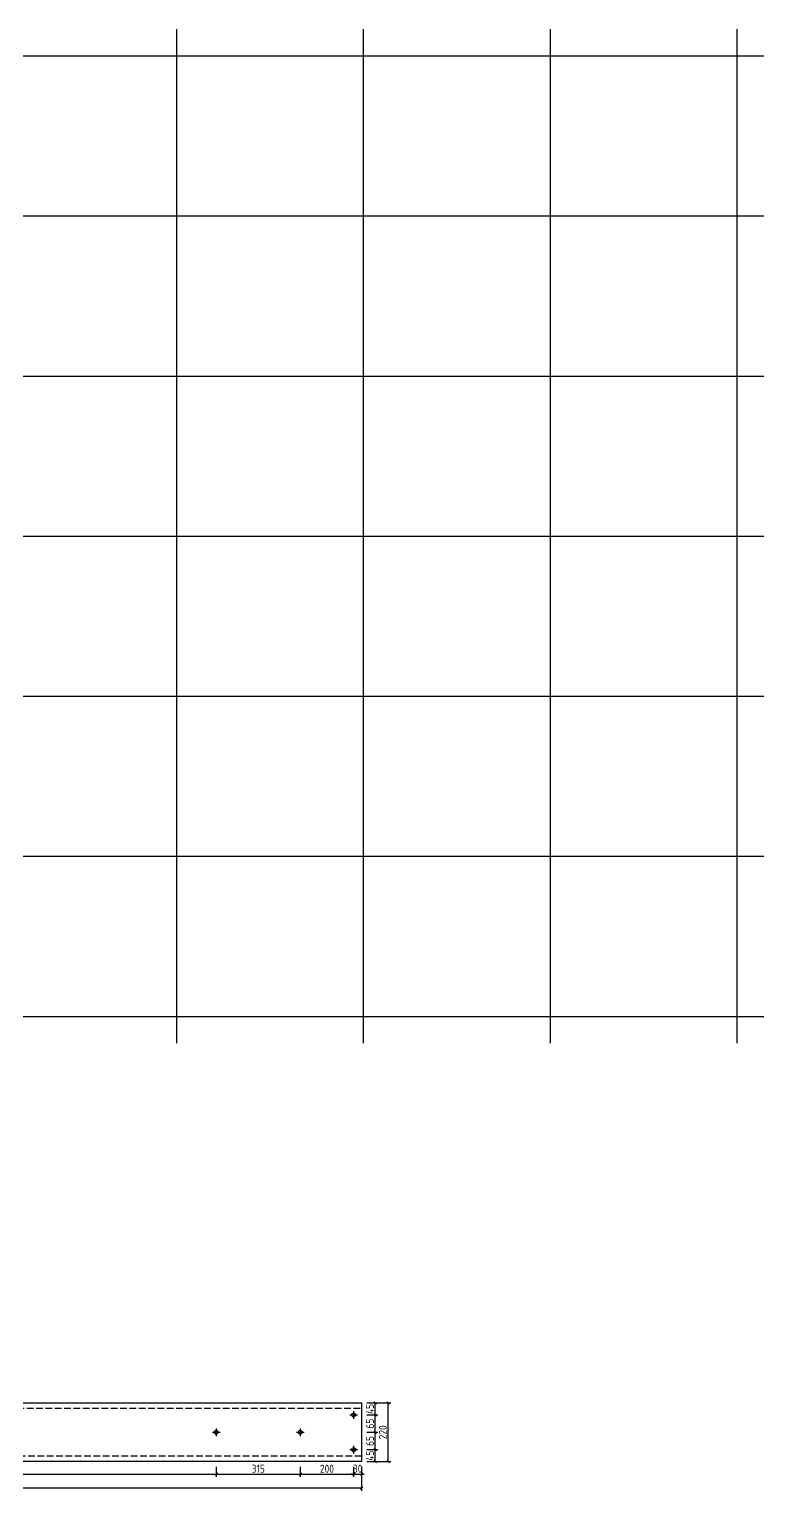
# Model space of a CAD drawing. Extents: x -196983 to 471790, y -783661 to 190401.
# Drawn here: x 270084 to 297622, y 15301 to 70085 of the extents above; entities that cross this region are included whole.
import ezdxf

# ---------------------------------------------------------------- set-up
doc = ezdxf.new("R2010")
doc.units = 0
doc.header["$LTSCALE"] = 1000
doc.header["$MEASUREMENT"] = 0
doc.linetypes.add('DASH', pattern=[0.35, 0.25, -0.1])
doc.layers.add('_TCH_MASK', color=7, linetype='Continuous')
doc.layers.add('DOTE', color=1, linetype='Continuous')
doc.styles.get("Standard").update_dxf_attribs({"font": 'gbenor.shx', "bigfont": 'gbcbig.shx'})
doc.dimstyles.get("Standard").update_dxf_attribs({"dimscale": 100, "dimtxt": 3.5, "dimasz": 1, "dimexe": 2.5, "dimexo": 3, "dimgap": 1.5, "dimtad": 1, "dimdec": 0, "dimzin": 0, "dimdsep": 46, "dimtxsty": 'Standard', "dimblk": 'ARCHTICK', "dimcen": 0.09, "dimadec": 0, "dimazin": 0, "dimtfac": 1, "dimtdec": 0, "dimtix": 1, "dimtmove": 2, "dimatfit": 3, "dimfxl": 1, "dimtolj": 1, "dimtzin": 0, "dimarcsym": 0})

# ---------------------------------------------------------------- blocks, each defined once
blk = doc.blocks.new('_ArchTick')
at = {"color": 0, "linetype": 'ByBlock', "const_width": 0.4}
blk.add_lwpolyline([(-0.5, -0.5), (0.5, 0.5)], dxfattribs=at)
blk = doc.blocks.new('*D786')
at = {"layer": '_TCH_MASK', "color": 0, "lineweight": -2}
for p, q in [((260396, 16193), (260396, 15828)), ((260396, 15928), (277096, 15928)), ((277096, 16193), (277096, 15828))]:
    blk.add_line(p, q, dxfattribs=at)
at = {"layer": 'Defpoints', "color": 0}
for p in [(260396, 16393), (277096, 16393), (277096, 15928)]:
    blk.add_point(p, dxfattribs=at)
at = {"layer": '_TCH_MASK', "color": 0, "lineweight": -2, "xscale": 100, "yscale": 100, "zscale": 100, "rotation": 180}
blk.add_blockref('_ArchTick', (260396, 15928), dxfattribs=at)
at = {"layer": '_TCH_MASK', "color": 0, "lineweight": -2, "xscale": 100, "yscale": 100, "zscale": 100}
blk.add_blockref('_ArchTick', (277096, 15928), dxfattribs=at)
at = {"layer": '_TCH_MASK', "color": 0, "lineweight": 15, "insert": (268746, 16128), "char_height": 300, "attachment_point": 5}
blk.add_mtext('\\A1;1670', dxfattribs=at)
blk = doc.blocks.new('*D787')
at = {"layer": '_TCH_MASK', "color": 0, "lineweight": -2}
for p, q in [((277096, 16193), (277096, 15828)), ((277096, 15928), (280246, 15928)), ((280246, 16193), (280246, 15828))]:
    blk.add_line(p, q, dxfattribs=at)
at = {"layer": 'Defpoints', "color": 0}
for p in [(277096, 16393), (280246, 16393), (280246, 15928)]:
    blk.add_point(p, dxfattribs=at)
at = {"layer": '_TCH_MASK', "color": 0, "lineweight": -2, "xscale": 100, "yscale": 100, "zscale": 100, "rotation": 180}
blk.add_blockref('_ArchTick', (277096, 15928), dxfattribs=at)
at = {"layer": '_TCH_MASK', "color": 0, "lineweight": -2, "xscale": 100, "yscale": 100, "zscale": 100}
blk.add_blockref('_ArchTick', (280246, 15928), dxfattribs=at)
at = {"layer": '_TCH_MASK', "color": 0, "lineweight": 15, "insert": (278671, 16128), "char_height": 300, "attachment_point": 5}
blk.add_mtext('\\A1;315', dxfattribs=at)
blk = doc.blocks.new('*D788')
at = {"layer": '_TCH_MASK', "color": 0, "lineweight": -2}
for p, q in [((280246, 16193), (280246, 15828)), ((280246, 15928), (282246, 15928)), ((282246, 16193), (282246, 15828))]:
    blk.add_line(p, q, dxfattribs=at)
at = {"layer": 'Defpoints', "color": 0}
for p in [(280246, 16393), (282246, 16393), (282246, 15928)]:
    blk.add_point(p, dxfattribs=at)
at = {"layer": '_TCH_MASK', "color": 0, "lineweight": -2, "xscale": 100, "yscale": 100, "zscale": 100, "rotation": 180}
blk.add_blockref('_ArchTick', (280246, 15928), dxfattribs=at)
at = {"layer": '_TCH_MASK', "color": 0, "lineweight": -2, "xscale": 100, "yscale": 100, "zscale": 100}
blk.add_blockref('_ArchTick', (282246, 15928), dxfattribs=at)
at = {"layer": '_TCH_MASK', "color": 0, "lineweight": 15, "insert": (281246, 16128), "char_height": 300, "attachment_point": 5}
blk.add_mtext('\\A1;200', dxfattribs=at)
blk = doc.blocks.new('*D789')
at = {"layer": '_TCH_MASK', "color": 0, "lineweight": -2}
for p, q in [((282246, 15928), (282146, 15928)), ((282246, 16193), (282246, 15828)), ((282246, 15928), (282546, 15928)), ((282546, 16193), (282546, 15828)), ((282546, 15928), (282646, 15928))]:
    blk.add_line(p, q, dxfattribs=at)
at = {"layer": 'Defpoints', "color": 0}
for p in [(282246, 16393), (282546, 16393), (282546, 15928)]:
    blk.add_point(p, dxfattribs=at)
at = {"layer": '_TCH_MASK', "color": 0, "lineweight": -2, "xscale": 100, "yscale": 100, "zscale": 100}
blk.add_blockref('_ArchTick', (282246, 15928), dxfattribs=at)
at = {"layer": '_TCH_MASK', "color": 0, "lineweight": -2, "xscale": 100, "yscale": 100, "zscale": 100, "rotation": 180}
blk.add_blockref('_ArchTick', (282546, 15928), dxfattribs=at)
at = {"layer": '_TCH_MASK', "color": 0, "lineweight": 15, "insert": (282396, 16128), "char_height": 300, "attachment_point": 5}
blk.add_mtext('\\A1;30', dxfattribs=at)
blk = doc.blocks.new('*D790')
at = {"layer": '_TCH_MASK', "color": 0, "lineweight": -2}
for p, q in [((212596, 16193), (212596, 15301)), ((282546, 16193), (282546, 15301)), ((282546, 15401), (212596, 15401))]:
    blk.add_line(p, q, dxfattribs=at)
at = {"layer": 'Defpoints', "color": 0}
for p in [(212596, 16393), (282546, 16393), (212596, 15401)]:
    blk.add_point(p, dxfattribs=at)
at = {"layer": '_TCH_MASK', "color": 0, "lineweight": -2, "xscale": 100, "yscale": 100, "zscale": 100, "rotation": 180}
blk.add_blockref('_ArchTick', (212596, 15401), dxfattribs=at)
at = {"layer": '_TCH_MASK', "color": 0, "lineweight": -2, "xscale": 100, "yscale": 100, "zscale": 100}
blk.add_blockref('_ArchTick', (282546, 15401), dxfattribs=at)
at = {"layer": '_TCH_MASK', "color": 0, "lineweight": 15, "insert": (247571, 15601), "char_height": 300, "attachment_point": 5}
blk.add_mtext('\\A1;6995', dxfattribs=at)
blk = doc.blocks.new('*D791')
at = {"layer": '_TCH_MASK', "color": 0, "lineweight": -2}
for p, q in [((282746, 16843), (283156, 16843)), ((283056, 16393), (283056, 16843)), ((282746, 16393), (283156, 16393))]:
    blk.add_line(p, q, dxfattribs=at)
at = {"layer": 'Defpoints', "color": 0}
for p in [(282546, 16843), (283056, 16843), (282546, 16393)]:
    blk.add_point(p, dxfattribs=at)
at = {"layer": '_TCH_MASK', "color": 0, "lineweight": -2, "xscale": 100, "yscale": 100, "zscale": 100}
for p, rotation in [((283056, 16843), 90), ((283056, 16393), 270)]:
    blk.add_blockref('_ArchTick', p, dxfattribs=dict(at, rotation=rotation))
at = {"layer": '_TCH_MASK', "color": 0, "lineweight": 15, "insert": (282856, 16618), "char_height": 300, "attachment_point": 5, "rotation": 90}
blk.add_mtext('\\A1;45', dxfattribs=at)
blk = doc.blocks.new('*D792')
at = {"layer": '_TCH_MASK', "color": 0, "lineweight": -2}
for p, q in [((282746, 17493), (283156, 17493)), ((283056, 16843), (283056, 17493)), ((282746, 16843), (283156, 16843))]:
    blk.add_line(p, q, dxfattribs=at)
at = {"layer": 'Defpoints', "color": 0}
for p in [(282546, 17493), (283056, 17493), (282546, 16843)]:
    blk.add_point(p, dxfattribs=at)
at = {"layer": '_TCH_MASK', "color": 0, "lineweight": -2, "xscale": 100, "yscale": 100, "zscale": 100}
for p, rotation in [((283056, 17493), 90), ((283056, 16843), 270)]:
    blk.add_blockref('_ArchTick', p, dxfattribs=dict(at, rotation=rotation))
at = {"layer": '_TCH_MASK', "color": 0, "lineweight": 15, "insert": (282856, 17168), "char_height": 300, "attachment_point": 5, "rotation": 90}
blk.add_mtext('\\A1;65', dxfattribs=at)
blk = doc.blocks.new('*D793')
at = {"layer": '_TCH_MASK', "color": 0, "lineweight": -2}
for p, q in [((282746, 18143), (283156, 18143)), ((283056, 17493), (283056, 18143)), ((282746, 17493), (283156, 17493))]:
    blk.add_line(p, q, dxfattribs=at)
at = {"layer": 'Defpoints', "color": 0}
for p in [(282546, 18143), (283056, 18143), (282546, 17493)]:
    blk.add_point(p, dxfattribs=at)
at = {"layer": '_TCH_MASK', "color": 0, "lineweight": -2, "xscale": 100, "yscale": 100, "zscale": 100}
for p, rotation in [((283056, 18143), 90), ((283056, 17493), 270)]:
    blk.add_blockref('_ArchTick', p, dxfattribs=dict(at, rotation=rotation))
at = {"layer": '_TCH_MASK', "color": 0, "lineweight": 15, "insert": (282856, 17818), "char_height": 300, "attachment_point": 5, "rotation": 90}
blk.add_mtext('\\A1;65', dxfattribs=at)
blk = doc.blocks.new('*D794')
at = {"layer": '_TCH_MASK', "color": 0, "lineweight": -2}
for p, q in [((282746, 18593), (283156, 18593)), ((282746, 18143), (283156, 18143)), ((283056, 18143), (283056, 18593))]:
    blk.add_line(p, q, dxfattribs=at)
at = {"layer": 'Defpoints', "color": 0}
for p in [(282546, 18593), (282546, 18143), (283056, 18593)]:
    blk.add_point(p, dxfattribs=at)
at = {"layer": '_TCH_MASK', "color": 0, "lineweight": -2, "xscale": 100, "yscale": 100, "zscale": 100}
for p, rotation in [((283056, 18593), 90), ((283056, 18143), 270)]:
    blk.add_blockref('_ArchTick', p, dxfattribs=dict(at, rotation=rotation))
at = {"layer": '_TCH_MASK', "color": 0, "lineweight": 15, "insert": (282856, 18368), "char_height": 300, "attachment_point": 5, "rotation": 90}
blk.add_mtext('\\A1;45', dxfattribs=at)
blk = doc.blocks.new('*D795')
at = {"layer": '_TCH_MASK', "color": 0, "lineweight": -2}
for p, q in [((282746, 18593), (283640, 18593)), ((283540, 16393), (283540, 18593)), ((282746, 16393), (283640, 16393))]:
    blk.add_line(p, q, dxfattribs=at)
at = {"layer": 'Defpoints', "color": 0}
for p in [(282546, 18593), (283540, 18593), (282546, 16393)]:
    blk.add_point(p, dxfattribs=at)
at = {"layer": '_TCH_MASK', "color": 0, "lineweight": -2, "xscale": 100, "yscale": 100, "zscale": 100}
for p, rotation in [((283540, 18593), 90), ((283540, 16393), 270)]:
    blk.add_blockref('_ArchTick', p, dxfattribs=dict(at, rotation=rotation))
at = {"layer": '_TCH_MASK', "color": 0, "lineweight": 15, "insert": (283340, 17493), "char_height": 300, "attachment_point": 5, "rotation": 90}
blk.add_mtext('\\A1;220', dxfattribs=at)

msp = doc.modelspace()

# ---------------------------------------------------------------- linework, layer by layer
at = {"color": 3}
for p, q in [((212596.4, 18592.7), (282546.4, 18592.7)), ((282546.4, 18592.7), (282546.4, 16392.7)), ((282546.4, 16392.7), (212596.4, 16392.7))]:
    msp.add_line(p, q, dxfattribs=at)
at = {"color": 3, "linetype": 'DASH'}
for p, q in [((212596.4, 18392.7), (282546.4, 18392.7)), ((282546.4, 16592.7), (212596.4, 16592.7))]:
    msp.add_line(p, q, dxfattribs=at)
at = {"color": 1}
for p, q in [((282106.4, 18142.7), (282386.4, 18142.7)), ((282246.4, 18282.7), (282246.4, 18002.7)), ((277096.4, 17632.7), (277096.4, 17352.7)), ((280246.4, 17632.7), (280246.4, 17352.7)), ((276956.4, 17492.7), (277236.4, 17492.7)), ((280106.4, 17492.7), (280386.4, 17492.7)), ((282106.4, 16842.7), (282386.4, 16842.7)), ((282246.4, 16982.7), (282246.4, 16702.7))]:
    msp.add_line(p, q, dxfattribs=at)
for centre in [(282246.4, 18142.7), (277096.4, 17492.7), (280246.4, 17492.7), (282246.4, 16842.7)]:
    msp.add_circle(centre, 70, dxfattribs=at)
at = {"layer": 'DOTE', "color": 3}
for p, q in [((275622, 32084.6), (275622, 70084.6)), ((282622, 32084.6), (282622, 70084.6)), ((289622, 32084.6), (289622, 70084.6)), ((296622, 32084.6), (296622, 70084.6)), ((211622, 69084.6), (297622, 69084.6)), ((211622, 63084.6), (297622, 63084.6)), ((211622, 57084.6), (297622, 57084.6)), ((211622, 51084.6), (297622, 51084.6)), ((211622, 45084.6), (297622, 45084.6)), ((211622, 39084.6), (297622, 39084.6)), ((211622, 33084.6), (297622, 33084.6))]:
    msp.add_line(p, q, dxfattribs=at)

# ---------------------------------------------------------------- dimensions: what is measured, and where the dimension line sits
at = {"layer": '_TCH_MASK', "lineweight": 15}
for base, p1, p2, picture, middle in [((283056.2, 18592.7), (282546.4, 18142.7), (282546.4, 18592.7), '*D794', (282856.2, 18367.7)), ((283540.3, 18592.7), (282546.4, 16392.7), (282546.4, 18592.7), '*D795', (283340.3, 17492.7)), ((283056.2, 18142.7), (282546.4, 17492.7), (282546.4, 18142.7), '*D793', (282856.2, 17817.7)), ((283056.2, 17492.7), (282546.4, 16842.7), (282546.4, 17492.7), '*D792', (282856.2, 17167.7)), ((283056.2, 16842.7), (282546.4, 16392.7), (282546.4, 16842.7), '*D791', (282856.2, 16617.7))]:
    dim = msp.add_linear_dim(base=base, p1=p1, p2=p2, angle=90, dimstyle='Standard', override={"dimtxt": 3, "dimexe": 1, "dimexo": 2, "dimgap": 0.5, "dimlfac": 0.1}, dxfattribs=at)
    dim.commit()
    dim.dimension.update_dxf_attribs({"geometry": picture, "text_midpoint": middle})
for base, p1, p2, picture, middle in [((212596.4, 15401.4), (282546.4, 16392.7), (212596.4, 16392.7), '*D790', (247571.4, 15601.4)), ((277096.4, 15928), (260396.4, 16392.7), (277096.4, 16392.7), '*D786', (268746.4, 16128)), ((280246.4, 15928), (277096.4, 16392.7), (280246.4, 16392.7), '*D787', (278671.4, 16128)), ((282246.4, 15928), (280246.4, 16392.7), (282246.4, 16392.7), '*D788', (281246.4, 16128)), ((282546.4, 15928), (282246.4, 16392.7), (282546.4, 16392.7), '*D789', (282396.4, 16128))]:
    dim = msp.add_linear_dim(base=base, p1=p1, p2=p2, dimstyle='Standard', override={"dimtxt": 3, "dimexe": 1, "dimexo": 2, "dimgap": 0.5, "dimlfac": 0.1}, dxfattribs=at)
    dim.commit()
    dim.dimension.update_dxf_attribs({"geometry": picture, "text_midpoint": middle})

doc.saveas('drawing.dxf')
